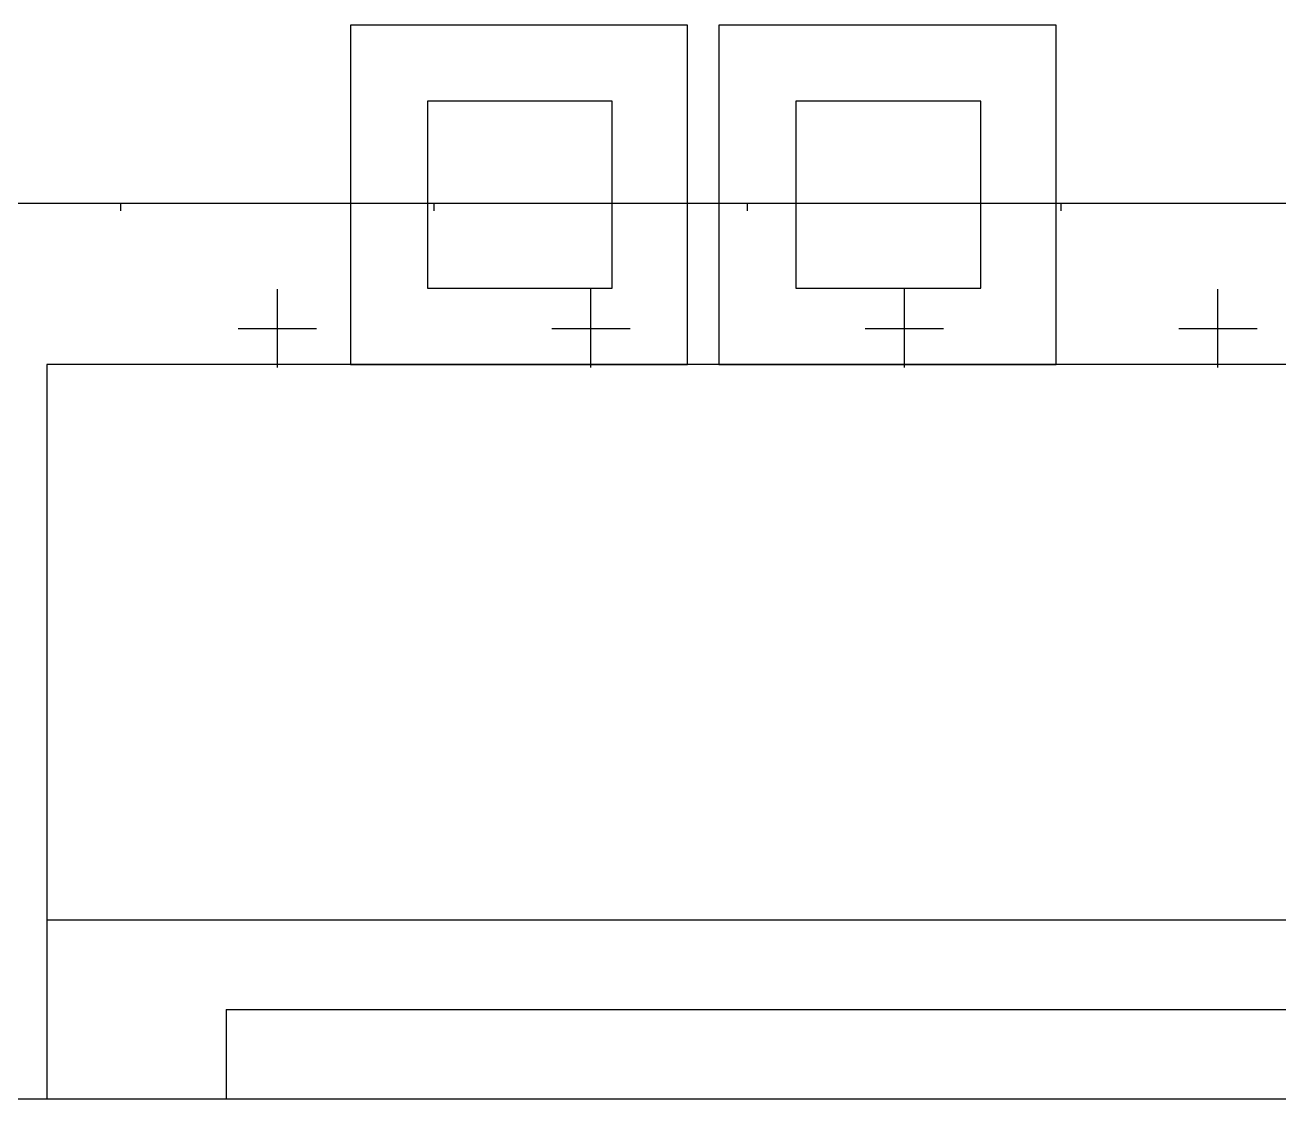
# Model space of a CAD drawing. Header units: millimetres. Extents: x 450898 to 739469, y -912654 to -458543.
# Drawn here: x 480868 to 481568, y -870968 to -870368 of the extents above; entities that cross this region are included whole.
import ezdxf

# ---------------------------------------------------------------- set-up
doc = ezdxf.new("R2010")
doc.units = ezdxf.units.MM
doc.header["$MEASUREMENT"] = 0
doc.layers.get('0').update_dxf_attribs({"linetype": 'CONTINUOUS'})
doc.layers.get('DEFPOINTS').update_dxf_attribs({"linetype": 'CONTINUOUS'})
doc.layers.add('FIXTURE', color=2, linetype='CONTINUOUS')

# ---------------------------------------------------------------- blocks, each defined once
blk = doc.blocks.new('FHFH')
for points in [[(130483.51, -6298.76), (130671.74, -6298.76), (130671.74, -6109.35), (130483.51, -6109.35)], [(130689.25, -6298.76), (130877.47, -6298.76), (130877.47, -6109.35), (130689.25, -6109.35)]]:
    blk.add_lwpolyline(points, close=True)
at = {"color": 44}
for points in [[(130526.48, -6256.26), (130629.71, -6256.26), (130629.71, -6151.85), (130526.48, -6151.85)], [(130732.22, -6256.26), (130835.44, -6256.26), (130835.44, -6151.85), (130732.22, -6151.85)]]:
    blk.add_lwpolyline(points, close=True, dxfattribs=at)
at = {"layer": 'FIXTURE', "color": 4}
for p, q in [((132514.09, -6298.76), (130314.09, -6298.76)), ((130314.09, -6298.76), (130314.09, -6708.76)), ((130314.09, -6608.76), (132514.09, -6608.76)), ((130414.09, -6658.76), (132414.09, -6658.76)), ((130414.09, -6658.76), (130414.09, -6708.76)), ((130314.09, -6708.76), (130414.09, -6708.76))]:
    blk.add_line(p, q, dxfattribs=at)

msp = doc.modelspace()

# ---------------------------------------------------------------- linework, layer by layer
at = {"layer": 'DEFPOINTS'}
for p, q in [((480382.69, -870467.59), (483682.69, -870467.59)), ((479512.69, -870967.59), (485297.69, -870967.59))]:
    msp.add_line(p, q, dxfattribs=at)
at = {"layer": 'DEFPOINTS', "color": 44}
for p, q in [((480921.87, -870471.88), (480921.87, -870467.59)), ((481096.87, -870471.88), (481096.87, -870467.59)), ((481271.87, -870471.88), (481271.87, -870467.59)), ((481446.87, -870471.88), (481446.87, -870467.59)), ((481009.37, -870559.38), (481009.37, -870515.62)), ((481184.37, -870559.38), (481184.37, -870515.62)), ((481359.37, -870559.38), (481359.37, -870515.62)), ((481534.37, -870559.38), (481534.37, -870515.62)), ((480987.5, -870537.5), (481031.25, -870537.5)), ((481162.5, -870537.5), (481206.25, -870537.5)), ((481337.5, -870537.5), (481381.25, -870537.5)), ((481512.5, -870537.5), (481556.25, -870537.5))]:
    msp.add_line(p, q, dxfattribs=at)

# ---------------------------------------------------------------- block references
at = {"color": 4}
msp.add_blockref('FHFH', (350566.6, -864258.83), dxfattribs=at)

doc.saveas('drawing.dxf')
